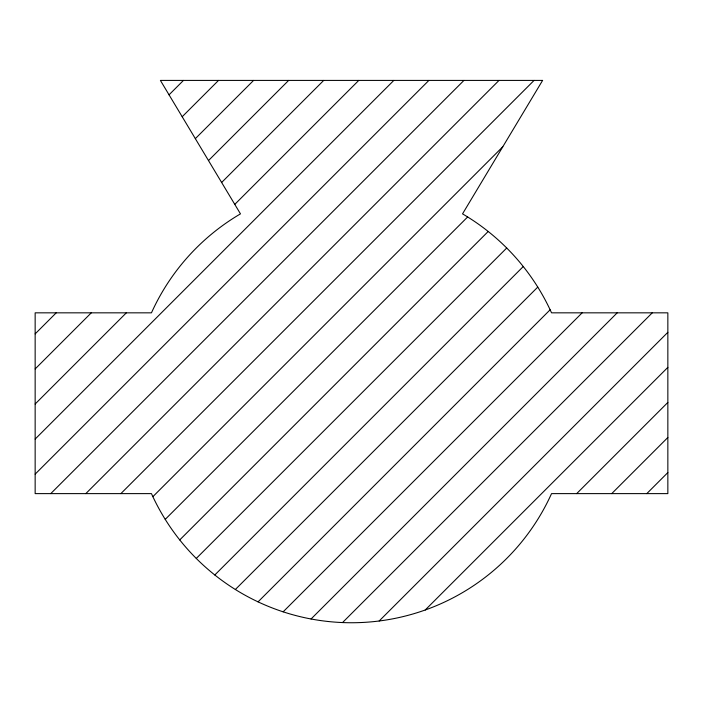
<?xml version="1.0" encoding="UTF-8"?>
<svg xmlns="http://www.w3.org/2000/svg" width="703" height="703" viewBox="0 0 703 703"><rect width="100%" height="100%" fill="white"/><g stroke="black" fill="none" stroke-linecap="round" stroke-linejoin="round"><path stroke-width="1.05" d="M169.045 94.826L183.457 80.414M182.191 116.733L218.519 80.414M195.337 138.649L253.581 80.414M35.15 333.899L56.214 312.835M208.483 160.565L288.643 80.414M35.15 368.961L91.276 312.835M221.638 182.481L323.705 80.414M35.15 404.023L126.338 312.835M234.784 204.388L358.767 80.414M35.15 439.085L393.829 80.414M35.15 474.147L428.883 80.414M50.739 493.62L463.945 80.414M85.801 493.62L499.007 80.414M120.863 493.62L534.069 80.414M152.867 496.67L502.812 146.734M165.231 519.376L467.644 216.963M179.748 539.922L488.198 231.472M196.278 558.446L506.722 248.01M214.802 574.984L523.252 266.534M235.356 589.501L537.769 287.088M258.054 601.856L550.133 309.786M283.151 611.83L582.137 312.835M311.051 618.983L617.199 312.835M342.537 622.559L652.261 312.835M379.172 620.986L667.85 332.308M425.236 609.984L667.85 367.37M576.671 493.62L667.85 402.432M611.724 493.62L667.85 437.494M646.786 493.62L667.85 472.557M542.602 80.414L462.53 213.87A219.512 219.512 0 0 1 551.539 312.835L667.85 312.835L667.85 493.62L551.539 493.62A219.512 219.512 0 0 1 151.461 493.62L35.15 493.62L35.15 312.835L151.461 312.835A219.512 219.512 0 0 1 240.47 213.87L160.398 80.414L542.602 80.414"/></g></svg>
